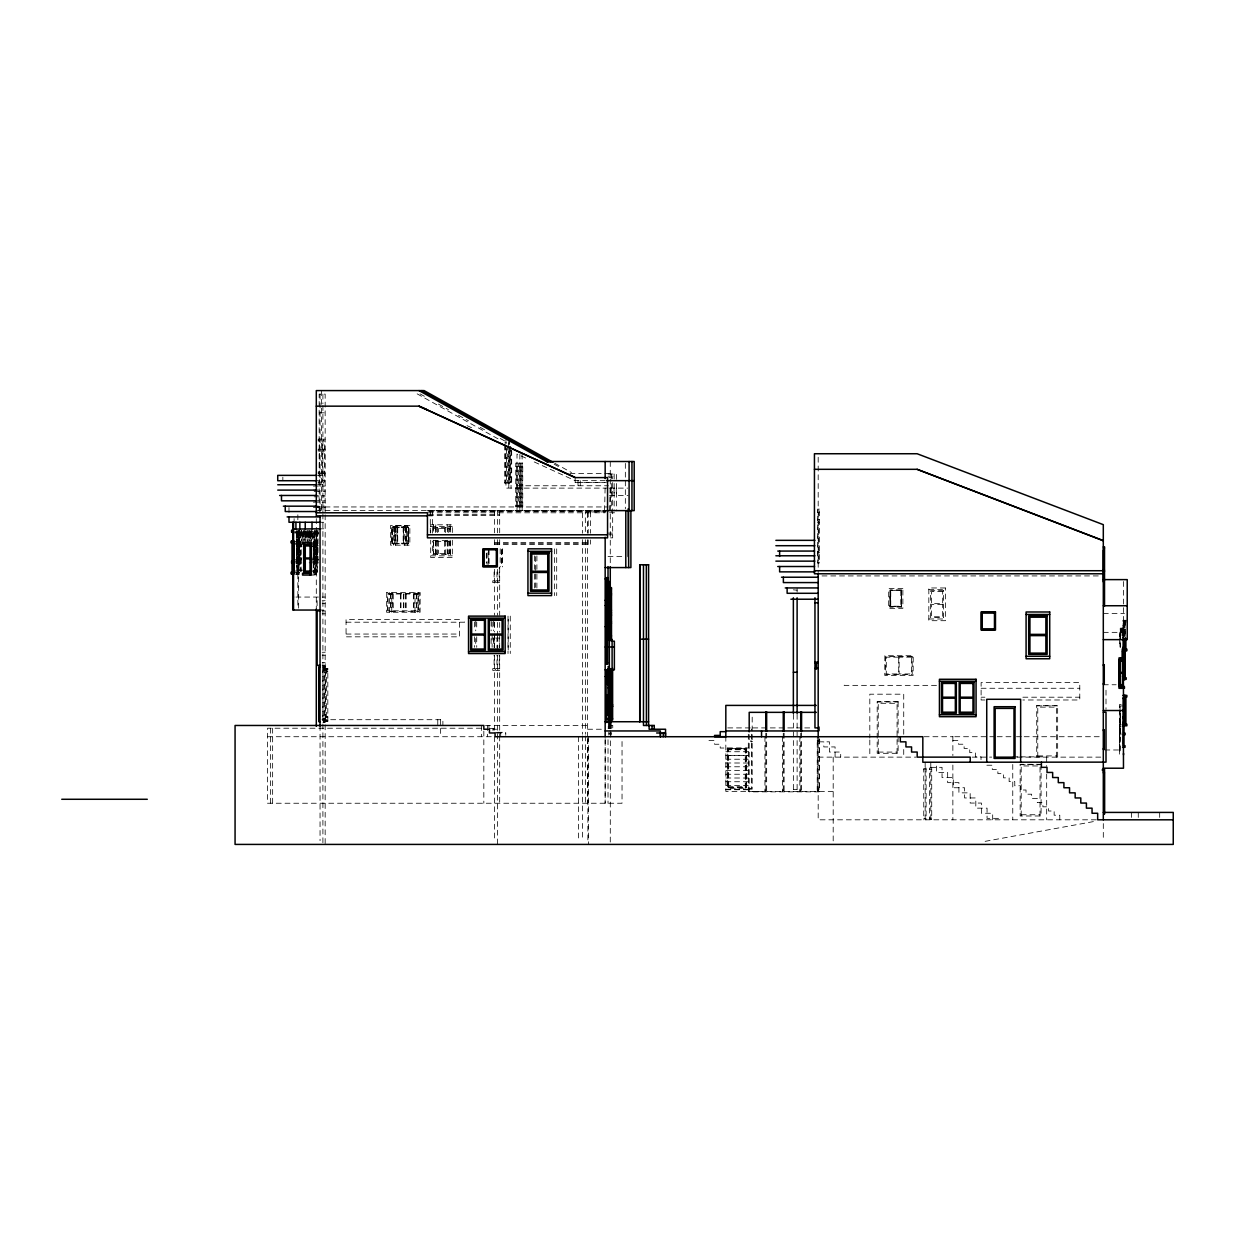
<?xml version="1.0" encoding="UTF-8"?>
<svg xmlns="http://www.w3.org/2000/svg" width="1235" height="1235" viewBox="0 0 1235 1235"><rect width="100%" height="100%" fill="white"/><g stroke="black" fill="none" stroke-linecap="round" stroke-linejoin="round"><path stroke-width="0.75" stroke-dasharray="5 3.75" d="M298.654 608.114L298.654 531.019M605.165 738.638L605.15 803.244L605.165 736.724M389.473 612.251L389.581 592.553M391.727 612.251L391.835 592.568M414.975 612.251L415.083 592.568M417.831 612.251L417.939 592.553M604.579 510.626L605.165 485.756M609.673 510.626L610.275 485.756M391.85 543.848L391.85 526.82L408.538 526.82L408.538 543.848L391.85 543.848L391.85 526.82M408.538 543.848L408.538 526.82M901.565 607.002L901.565 589.975L889.987 589.975L889.987 607.002L901.565 607.002L901.565 589.975M889.987 607.002L889.987 589.975M985.129 841.344L1095.8 821.167M318.723 528.858L325.16 528.781M757.364 791.403L748.333 791.45L748.333 732.741M319.155 412.83L325.16 412.845M320.05 439.151L318.213 439.151L318.213 440.972L319.587 440.972L319.587 481.99L318.213 481.99L318.213 483.811L320.05 483.811M322.906 439.151L321.069 439.151L321.069 440.972L322.443 440.972L322.443 481.99L321.069 481.99L321.069 483.811L322.906 483.811M325.16 439.151L323.323 439.151L323.323 440.972L324.697 440.972L324.697 481.99L323.323 481.99L323.323 483.811L325.16 483.811M504.683 442.917L506.566 442.917M320.05 449.2L318.213 449.2L318.213 451.022L319.587 451.022M322.906 449.2L321.069 449.2L321.069 451.022L322.443 451.022M325.16 449.2L323.323 449.2L323.323 451.022L324.697 451.022M515.751 466.429L517.635 466.429M518.607 466.429L520.491 466.429M520.861 466.429L522.745 466.429M319.587 471.94L318.213 471.94L318.213 473.761L320.05 473.761M322.443 471.94L321.069 471.94L321.069 473.761L322.906 473.761M324.697 471.94L323.323 471.94L323.323 473.761L325.16 473.761M569.922 473.499L604.316 473.484M604.702 473.499L610.275 473.499M608.021 474.039L616.419 474.055L616.419 481.974M317.796 475.367L325.16 475.367M608.021 476.201L616.419 476.201M608.855 477.605L612.668 477.605L612.668 537.842L608.84 537.842M605.165 480.662L575.155 480.662L532.625 461.211M313.366 480.724L325.16 480.724M504.683 482.514L506.566 482.514M507.539 482.499L509.422 482.499M509.793 482.514L511.676 482.514M578.011 482.514L604.27 482.514M575.155 482.514L608.392 482.514M317.796 484.738L325.16 484.753M517.002 485.756L608.392 485.756M313.366 486.081L325.16 486.081M608.021 488.118L505.949 488.118L505.949 444.615M609.534 488.118L627.627 488.118M313.366 490.094L325.16 490.11M314.169 491.453L325.16 491.453M313.366 495.467L325.16 495.467M609.534 495.389L628.152 495.405M314.138 496.794L325.16 496.81M313.752 500.823L325.16 500.823M313.366 502.166L325.16 502.166M314.138 506.18L325.16 506.18M515.751 506.026L517.635 506.026M518.607 506.026L520.491 506.026M520.861 506.026L522.745 506.026M316.299 506.952L608.021 506.952M313.366 507.523L325.16 507.523M319.155 508.974L325.16 508.974M316.299 510.626L608.021 510.626M427.433 510.827L605.165 510.827L427.433 510.626M428.869 511.475L606.092 511.475M605.752 511.938L585.344 511.938L585.344 533.211M817.555 512.432L819.438 512.432M428.406 512.787L605.165 512.787M609.565 512.772L616.419 512.787M428.391 514.655L499.681 514.655M428.391 515.504L499.681 515.504M428.715 515.86L432.543 515.86M817.555 519.379L819.438 519.379M318.723 522.266L325.16 522.266M817.555 522.683L819.438 522.683M430.691 526.527L452.334 526.527M392.483 527.468L407.921 527.468M407.797 527.592L392.606 527.592L392.606 543.076M432.497 527.561L450.528 527.561L450.528 533.335M292.849 531.868L318.8 531.822M295.767 532.069L301.247 532.069M293.837 532.902L303.115 532.902L303.115 540.59M318.877 532.856L305.014 532.872L305.014 540.56M296.122 533.103L301.325 533.119M608.021 533.103L612.668 533.103M305.786 533.752L318.753 533.721M296.724 533.983L301.155 533.983M608.84 534.786L612.668 534.786M433.377 540.482L449.648 540.482M296.246 541.146L299.055 541.146M294.47 541.378L301.433 541.378M313.86 541.517L317.549 541.532M312.702 542.304L316.515 542.319M494.571 542.489L590.453 542.489M296.246 542.875L298.623 542.875M292.849 543.107L300.275 543.107M392.483 543.199L407.921 543.199M309.831 543.246L317.194 543.246L317.194 572.546L309.831 572.546M494.571 543.662L590.453 543.662M297.65 543.909L298.932 543.909M293.837 544.141L299.472 544.126M314.956 544.033L316.114 544.033L316.114 574.26M309.368 544.28L316.546 544.28M494.571 544.512L590.453 544.512L590.453 539.927M296.987 545.005L302.822 545.005M312.949 545.16L316.052 545.16M313.397 545.762L318.753 545.762M296.724 546.024L302.822 545.824M310.371 545.947L315.311 545.947M296.987 546.688L302.822 546.688M310.896 546.657L318.753 546.642M296.724 546.889L301.155 546.904M817.555 552.03L819.438 552.03M817.555 552.832L819.438 552.832M430.691 555.827L452.334 555.827M608.021 556.537L623.968 556.553M296.987 557.047L300.568 557.047M312.949 557.201L316.052 557.201M296.987 557.927L302.822 557.927M312.949 558.066L316.052 558.066M310.371 558.853L318.753 558.884M296.724 559.146L302.822 558.946M293.436 559.825L301.726 559.825M309.445 559.764L318.877 559.764M296.122 560.026L301.325 560.026M295.705 561.153L301.494 561.169M310.263 561.107L318.8 561.107M295.767 561.369L301.247 561.369M817.555 562.28L819.438 562.28M294.47 562.882L303.686 562.882M309.198 562.82L318.8 562.836M296.199 563.083L301.68 563.098M302.822 570.184L296.987 570.169L296.987 533.782L302.822 533.782L302.822 544.095M312.949 570.323L316.052 570.323M297.65 570.817L298.932 570.817M293.421 571.049L301.726 571.049M308.997 571.203L316.546 571.203M315.311 571.99L315.836 532.872M296.246 572.16L298.623 572.16M294.47 572.392L300.275 572.392M316.114 573.333L314.956 573.333L314.956 575.047M296.246 573.889L299.055 573.889L298.993 532.069M294.47 574.105L303.686 574.121M309.182 575.047L316.515 575.047L316.623 532.841M822.016 575.927L1101.496 575.927M494.571 582.611L492.765 582.611L492.765 580.821L494.108 580.821L494.108 569.366M497.427 582.611L495.621 582.611L495.621 580.805L496.964 580.805L496.964 569.35M499.681 582.611L497.859 582.611L497.859 580.821L499.218 580.821L499.218 567.452M928.828 589.682L945.362 589.682M797.115 590.207L793.364 589.821M890.62 590.623L900.948 590.623M295.921 597.061L325.16 597.061M322.212 600.719L325.16 600.719M322.212 603.683L325.16 603.683M890.62 606.354L900.948 606.354M318.723 610.044L325.16 610.044M322.212 610.877L325.16 610.877M1103.303 613.517L1124.483 613.517M322.212 613.826L325.16 613.826M928.828 618.982L945.362 618.982M1126.876 620.31L1122.924 620.31L1122.924 641.968M1123.294 620.587L1125.687 620.587M1123.325 621.9L1126.876 621.9M346.062 622.208L464.607 622.208L464.607 619.43M1125.687 622.178L1123.696 622.178L1123.572 638.248M1125.425 622.872L1123.171 622.872L1123.171 638.248M1123.371 623.15L1124.406 623.15M1123.31 623.675L1124.9 623.675M1124.22 628.183L1120.253 628.183L1120.253 647.186M1125.131 629.279L1119.651 629.279L1119.651 636.874M1124.22 629.788L1120.654 629.788L1120.639 647.341M1125.131 630.869L1120.052 630.869L1120.083 647.217M1120.639 631.564L1122.229 631.564M1120.083 631.841L1123.526 631.841M1103.303 632.351L1123.479 632.351M1120.299 632.644L1122.924 632.644M346.062 634.049L459.497 634.049M1123.31 634.852L1124.9 634.852M1123.31 635.67L1124.9 635.67M492.765 638.047L494.108 638.047L494.108 647.588M495.621 638.047L496.964 638.047L496.964 647.588M497.859 638.047L499.218 638.047L499.218 647.588M322.212 652.265L325.16 652.265M322.212 655.214L325.16 655.214M322.212 662.408L325.16 662.408M322.212 665.372L325.16 665.372M325.561 666.607L322.906 666.607L325.561 666.73L325.561 722.135L322.906 722.135L325.561 722.012M323.848 667.394L325.16 667.394M323.848 668.259L325.16 668.259M323.848 668.521L327.815 668.521L327.815 721.394L323.848 721.394L327.815 721.271M323.848 668.644L327.815 668.644M324.265 669.138L325.561 669.262M323.848 669.401L327.815 669.401M322.906 670.126L325.561 670.25M494.571 670.389L492.765 670.389L492.765 668.598L494.108 668.598L494.108 655.229M497.427 670.389L495.621 670.389L495.621 668.583L496.964 668.583L496.964 655.229M499.681 670.389L497.859 670.389L497.859 668.598L499.218 668.598L499.218 655.229M326.503 671.933L327.815 672.056M324.265 672.658L325.561 672.782M1103.303 684.761L1116.147 684.761M936.485 685.363L844.2 685.363L844.2 682.569M981.115 688.265L1079.776 688.265M981.115 697.204L984.913 697.204M1022.858 697.204L1079.776 697.204M984.913 699.983L981.115 699.983L981.115 682.569L1079.776 682.569L1079.776 699.983L1022.858 699.983M877.19 702.036L898.107 702.036M1121.21 704.351L1119.651 704.351L1119.651 708.149M1036.721 705.864L1057.654 705.864M1123.958 705.957L1120.052 705.957L1119.991 753.319L1121.179 753.319M1120.083 706.914L1120.083 731.907M324.265 714.803L325.561 714.803M326.503 717.458L327.815 717.581M324.265 718.322L325.561 718.199M322.906 718.616L325.561 718.616M321.949 719.696L442.886 719.696L442.886 725.47M323.848 720.406L327.815 720.406M323.848 720.53L327.815 720.53M323.848 721.78L325.16 721.657M1121.179 724.513L1119.589 724.513L1119.589 754.909L1121.951 754.909M610.275 725.393L612.745 725.393L612.745 728.357L610.275 728.357M485.509 725.47L587.613 725.47M1119.991 726.118L1121.179 726.118M608.021 726.983L611.202 726.998M727.755 727.909L750.849 727.909M752.763 727.909L802.796 727.909M804.726 727.909L812.414 727.909M481.279 728.218L267.532 728.218L267.532 803.244L622.039 803.244L622.039 738.623M608.021 728.218L611.202 728.218M489.214 728.48L497.489 728.48M492.95 729.221L496.609 729.221M587.613 729.237L602.711 729.237M497.489 732.309L505.748 732.309L505.748 735.257M499.681 732.756L493.043 732.756L493.043 728.928M496.609 732.972L505.748 732.972M1120.052 733.158L1121.21 733.158M608.855 733.837L611.202 733.837M1119.651 734.748L1121.21 734.748M267.532 736.724L495.081 736.724M924.135 736.724L953.034 736.724M954.794 736.724L995.41 736.724M997.216 736.724L1014.676 736.724M1016.513 736.724L1022.395 736.724M1024.216 736.724L1101.373 736.724M817.246 740.182L819.592 740.182M708.952 740.475L714.571 740.475L714.571 744.273L720.206 744.226L720.206 748.024L748.333 748.024M817.369 740.537L819.839 740.537M952.864 740.475L958.499 740.475L958.499 744.226L964.118 744.226L964.118 748.441L969.753 748.441L969.753 752.64L975.372 752.64L975.372 756.839L981.007 756.839L981.007 759.633M750.556 740.892L751.343 740.892M750.556 741.309L752.192 741.324M817.369 741.309L818.188 741.309M751.405 741.741L752.192 741.741M818.188 741.834L829.441 741.834L829.441 752.038L840.695 752.038L840.695 757.132M727.261 748.271L746.218 748.271M727.708 748.765L746.65 748.765M1104.8 749.985L1121.642 749.985M725.825 751.729L748.333 751.729M878.239 752.084L897.073 752.084M1037.771 755.913L1056.604 755.913M1012.762 756.854L1018.427 756.854M1020.311 756.854L1046.678 756.854L1046.678 766.395M818.188 757.132L916.154 757.132M972.099 757.132L991.72 757.117M1017.038 757.132L1103.303 757.132M725.825 759.232L748.333 759.232M725.825 762.983L748.333 763.029M1041.074 764.28L1020.156 764.28L1020.156 815.98L1041.074 815.98L1041.074 766.194M1020.156 764.712L1041.074 764.712M725.825 766.781L748.333 766.781M930.789 767.336L942.043 767.336L942.043 777.541L953.296 777.541L953.296 787.745L964.55 787.745L964.55 797.949L975.804 797.949L975.804 808.153L987.058 808.153L987.058 818.357L998.312 818.357L998.312 819.808M930.789 767.691L931.715 767.691L931.715 819.376L929.384 819.376L929.384 768.108L930.789 768.108M925.154 768.108L926.096 768.108L926.096 819.808M925.154 768.54L923.749 768.54L923.749 819.808M929.384 769.359L931.715 769.359M923.749 769.791L926.096 769.791M725.825 770.486L748.333 770.486M725.825 774.237L748.333 774.237M725.825 777.988L748.333 778.035M725.825 781.74L748.333 781.74M725.825 785.537L748.333 785.537M728.202 786.788L745.261 786.788M728.65 787.282L745.708 787.282M748.333 788.702L751.343 788.702L751.405 729.051M749.197 789.134L752.192 789.134L752.192 716.593M817.246 788.964L819.592 788.964M725.825 789.242L748.333 789.242M793.364 789.535L797.115 789.535M725.825 789.736L748.333 789.736M764.944 790.94L765.793 790.94M782.403 790.94L783.268 790.94M799.863 790.94L800.728 790.94M817.338 790.94L818.188 790.94M833.193 791.373L725.825 791.419L725.825 736.724M1021.191 814.745L1040.024 814.745M929.384 818.157L931.715 818.157M923.749 818.573L926.096 818.573M1096.325 819.808L818.188 819.808L818.188 736.724M467 425.627L472.156 427.989M525.678 458.031L517.002 454.063L517.002 510.626M554.7 463.218L571.496 472.557M554.129 464.159L560.844 467.88M420.023 393.857L426.708 397.577M438.41 404.092L448.444 409.665M458.478 415.253L468.513 420.826M480.214 427.341L485.231 430.135M500.283 438.502L506.983 442.223M417.152 393.857L500.777 440.37M1159.68 812.414L1159.68 817.956M1138.269 812.414L1138.269 817.956M1131.492 812.414L1131.492 817.956M1125.286 620.31L1125.286 637.399M1124.9 620.587L1124.9 622.178M1125.023 622.872L1125.023 638.248M1124.514 620.31L1124.514 621.9M1124.483 622.178L1124.406 638.526M1124.082 620.587L1124.082 637.677M1123.788 623.15L1123.989 638.526M1123.479 581.515L1123.479 604.332M1123.479 607.635L1123.371 638.526M1122.615 628.183L1122.615 637.692M1122.368 630.745L1122.229 640.872M1121.859 628.183L1121.859 629.788M1121.21 629.279L1121.21 630.869M1120.917 630.745L1120.917 638.433M1120.299 713.321L1120.299 718.909M1120.299 719.712L1119.836 752.069L1119.651 710.048M1119.651 638.773L1119.651 646.384M1106.004 690.211L1106.004 709.415M1103.303 823.591L1103.303 840.649M1059.784 819.808L1059.784 815.208L1054.15 815.208L1054.15 811.009L1048.53 811.009L1048.53 806.81L1042.896 806.81L1042.896 802.611L1037.276 802.611L1037.276 798.397L1031.642 798.397L1031.642 794.198L1026.023 794.198L1026.023 789.999L1020.388 789.999L1020.388 785.8L1014.769 785.8L1014.769 781.601L1009.134 781.601L1009.134 777.849L1003.515 777.849L1003.515 773.65L997.88 773.65L997.88 769.436L992.261 769.436L992.261 765.237L986.626 765.237L986.626 761.038M1057.654 757.132L1057.654 705.447L1036.721 705.447L1036.721 757.132M1056.604 757.132L1056.604 707.115L1037.771 707.115L1037.771 757.132M1046.678 774.021L1046.678 819.808M1040.024 815.98L1040.024 765.962L1021.191 765.962L1021.191 815.98M1012.762 764.48L1012.762 819.808M992.678 819.808L992.678 813.263L981.424 813.263L981.424 803.059L970.17 803.059L970.17 792.855L958.916 792.855L958.916 782.65L947.662 782.65L947.662 772.446L936.408 772.446L936.408 762.242M952.864 736.724L952.864 755.588M952.864 765.036L952.864 819.808M930.789 762.242L930.789 819.808M925.154 762.242L925.154 819.808M903.727 734.254L903.727 694.193L869.811 694.193L869.811 738.067M903.727 749.506L903.727 757.132M900.809 590.747L900.809 606.231L890.744 606.231L890.744 590.747M897.073 753.304L897.073 703.286L878.239 703.286L878.239 753.304M869.811 739.966L869.811 757.132M835.076 757.132L835.076 746.928L823.822 746.928L823.822 741.834M833.193 757.132L833.193 844.416M819.592 738.931L819.592 790.199L817.246 790.199L817.246 738.499M819.037 738.854L819.037 791.851L749.197 791.851L749.197 733.173M818.62 512.432L818.62 562.28M818.188 457.274L818.188 572.5M817.338 739.827L817.338 791.419M801.577 732.695L801.577 791.851M800.728 733.173L800.728 791.851M799.863 736.523L799.863 791.419M797.115 588.308L797.115 592.136M797.115 714.309L797.115 791.419M793.364 714.309L793.364 791.419M784.117 733.173L784.117 791.851M783.268 733.173L783.268 791.851M782.403 736.523L782.403 791.419M766.657 733.173L766.657 791.851M765.793 733.173L765.793 791.851M764.944 736.523L764.944 791.419M746.218 747.931L746.218 787.745L727.261 787.745L727.261 747.931M745.708 788.239L745.708 749.722L728.65 749.722L728.65 788.239M745.261 787.745L745.261 749.228L728.202 749.228L728.202 787.745M625.342 463.403L625.342 508.774M616.419 483.518L616.419 510.858M616.296 488.118L616.296 495.405M614.165 474.039L614.165 481.974M614.165 483.518L614.165 510.842M614.042 488.118L614.042 495.389M611.31 474.055L611.31 481.974M611.31 483.518L611.31 511.938M611.186 488.118L611.186 495.405M611.202 723.247L611.202 735.072M610.275 461.504L610.275 565.676M610.368 723.309L610.275 844.416M610.183 721.734L610.183 734.856M609.426 723.37L609.426 729.067M608.963 723.231L608.963 728.218M608.855 723.247L608.855 735.072M608.021 739.75L608.021 803.244M590.453 511.938L590.453 533.211M588.416 736.724L588.416 844.416M588.215 511.923L588.215 533.196M588.215 539.927L588.215 544.512M587.875 738.654L587.875 840.572M587.613 512.787L587.613 533.211M587.613 539.71L587.613 737.835M587.613 738.623L587.613 803.244M585.359 539.71L585.359 734.223M585.359 735.906L585.359 803.244M582.503 512.787L582.503 533.211M582.503 539.71L582.503 734.223M582.503 735.921L582.503 840.68M580.265 480.662L580.265 485.756M578.505 736.724L578.397 840.68M578.011 480.662L578.011 485.741M575.155 477.436L575.155 485.756M556.692 548.834L556.692 595.61M554.438 548.834L554.438 595.61M536.901 555.935L536.901 569.32M536.901 574.229L536.901 588.231M535.65 556.63L535.65 587.381M534.647 555.935L534.647 569.304M534.647 574.229L534.647 588.231M522.745 506.844L522.745 463.14L520.861 463.14L520.861 506.844M522.112 454.063L522.112 510.626M521.679 466.429L521.679 506.026M520.491 506.829L520.491 463.125L518.607 463.125L518.607 506.829M519.858 454.063L519.858 510.626M519.426 466.429L519.426 506.026M517.635 506.844L517.635 463.14L515.751 463.14L515.751 506.844M516.57 466.429L516.57 506.026M511.676 450.466L511.676 483.317L509.793 483.317L509.793 446.375M511.043 450.296L511.043 488.118M510.611 446.375L510.611 482.514M510.271 616.126L510.271 653.547M509.422 439.614L509.422 483.317L507.539 483.317L507.539 446.375M508.805 438.934L508.805 488.118M508.372 442.917L508.372 482.499M508.202 619.291L508.202 650.042M508.017 616.126L508.017 653.547M506.566 448.567L506.566 483.317L504.683 483.317L504.683 444.569M505.949 439.614L505.949 443.411M505.516 444.801L505.516 482.514M502.444 548.772L502.444 566.88M501.95 549.266L501.95 566.386M501.441 549.776L501.441 565.877M500.7 732.972L500.7 736.724M500.19 548.757L500.19 566.88M499.681 510.626L499.681 532.856M499.681 539.71L499.681 548.247M499.681 567.421L499.681 615.354M499.681 622.425L499.681 632.042M499.681 633.972L499.681 650.799M499.681 655.214L499.681 735.396M499.681 735.921L499.681 803.244M497.427 510.626L497.427 532.841M497.427 539.71L497.427 547.398M497.427 569.32L497.427 615.339M497.427 622.425L497.427 635.886M497.427 636.241L497.427 650.799M497.427 655.214L497.427 844.416M494.571 510.626L494.571 532.856M494.571 539.71L494.571 547.398M494.571 569.335L494.571 615.354M494.571 622.425L494.571 632.042M494.571 633.972L494.571 650.799M494.571 655.214L494.571 731.105M494.571 736.724L494.571 840.68M494.386 622.008L494.386 630.606M494.386 635.037L494.386 647.294M493.367 621.205L493.367 630.823M493.367 638.51L493.367 646.198M492.132 621.992L492.132 630.591M492.132 635.037L492.132 647.294M491.129 621.205L491.129 630.807M491.129 638.51L491.129 646.198M489.075 549.776L489.075 564.086M488.952 725.47L488.952 728.218M488.581 549.266L488.581 562.573M488.072 552.385L488.072 566.88M487.47 725.47L487.47 736.724M486.837 553.342L486.837 564.086M486.328 553.064L486.328 562.573M483.827 731.105L483.827 803.244M481.573 725.47L481.573 736.724M476.725 622.008L476.725 630.606M476.725 636.797L476.725 647.294M475.722 621.205L475.722 630.823M475.722 638.51L475.722 646.198M474.472 621.992L474.472 630.591M474.472 636.781L474.472 647.294M452.334 532.517L452.334 524.813L430.691 524.813L430.691 532.517M452.334 540.22L452.334 557.541L430.691 557.541L430.691 540.22M450.528 541.023L450.528 554.484L432.497 554.484L432.497 541.023M450.08 524.798L450.08 532.501M450.08 540.204L450.08 557.541M449.648 531.884L449.648 528.441L433.377 528.441L433.377 531.884M448.274 527.561L448.274 533.335M448.274 541.023L448.274 554.484M447.394 528.441L447.394 531.868M447.394 541.347L447.394 553.604M447.224 524.813L447.224 532.517M447.224 540.22L447.224 557.541M445.418 527.561L445.418 533.335M445.418 541.023L445.418 554.484M444.538 528.441L444.538 531.884M444.538 541.347L444.538 553.604M440.633 719.696L440.633 736.724M438.487 528.441L438.487 531.884M438.487 541.347L438.487 553.604M437.607 527.561L437.607 533.335M437.607 541.023L437.607 554.484M437.777 719.696L437.777 725.47M436.233 528.441L436.233 531.868M436.233 541.347L436.233 553.604M435.801 524.813L435.801 532.517M435.801 540.22L435.801 557.541M435.353 527.561L435.353 533.335M435.353 541.023L435.353 554.484M433.547 524.798L433.547 532.501M433.547 540.204L433.547 557.541M432.543 510.626L432.497 533.335M430.289 510.626L430.289 533.103M416.921 593.479L416.921 611.31M416.303 594.004L416.303 610.785M414.065 593.479L414.065 611.325M413.447 594.004L413.447 610.8M407.596 545.175L407.596 525.477L393.409 525.477L393.409 545.175M406.037 527.067L406.037 543.585M406.099 594.004L406.099 610.8M405.697 594.004L405.697 610.8M405.543 527.592L405.543 543.076M404.74 525.492L404.74 545.175M403.845 594.004L403.845 610.785M403.459 594.004L403.459 610.785M403.181 527.083L403.181 543.585M400.989 594.004L400.989 610.8M400.603 594.004L400.603 610.8M397.716 527.592L397.716 543.076M397.222 527.083L397.222 543.585M395.663 525.492L395.663 545.175M395.462 527.592L395.462 543.076M394.968 527.067L394.968 543.585M393.255 594.004L393.255 610.8M392.622 593.479L392.622 611.325M391.001 594.004L391.001 610.785M390.383 593.479L390.383 611.31M326.503 668.521L326.503 721.394M325.16 512.093L325.16 394.119L319.155 394.119L319.155 514.887M325.16 514.794L325.16 844.416M324.265 666.607L324.265 722.135M323.848 667.27L323.848 722.645M322.906 394.119L322.906 403.706M322.906 405.528L322.906 512.88M322.906 513.992L322.906 844.416M322.705 667.687L322.705 720.422M321.409 390.584L321.409 512.787M320.05 394.119L320.05 512.88M320.05 725.47L320.05 840.68M317.997 530.093L317.997 562.82M317.627 531.806L317.549 574.26L313.86 574.26L313.983 532.872M317.024 530.108L317.024 562.851M317.102 600.719L317.102 608.237M316.639 531.837L316.639 561.122M316.299 518.592L316.299 608.979M316.114 541.532L316.114 543.246M315.481 561.122L315.481 562.851M315.141 530.093L315.311 574.26M314.956 542.319L314.94 572.531M314.786 530.108L314.786 562.851M314.385 531.822L314.385 561.122M314.122 532.856L314.261 575.047M313.767 532.856L313.582 559.779M313.69 561.107L313.69 562.836M313.458 545.067L313.458 571.99M312.532 533.721L312.532 540.606M312.054 532.856L312.054 540.544M311.93 530.108L311.93 539.741M311.529 531.837L311.529 540.992M311.05 530.093L311.127 540.56M310.726 532.872L310.896 544.064M310.68 531.822L310.68 540.961M310.294 533.721L310.294 544.033M310.124 532.872L310.124 540.56M309.707 530.108L309.8 540.529M309.445 532.841L309.445 540.529M309.321 531.837L309.321 540.992M308.796 530.093L308.796 539.71M308.426 531.806L308.642 544.048M308.256 532.872L308.256 540.56M307.87 532.872L307.87 540.56M307.453 530.108L307.438 544.048M307.067 531.822L307.067 540.976M306.573 532.856L306.573 540.544M305.94 530.093L305.94 539.726M305.57 531.822L305.786 544.064M305.4 532.872L305.4 540.56M304.597 530.108L304.597 539.741M304.211 531.837L304.211 540.992M303.686 530.155L303.686 539.772M303.27 531.868L303.27 541.023M302.699 532.902L302.699 540.59M301.68 530.355L301.68 539.988M301.433 530.139L301.325 540.807M301.031 531.868L301.031 572.392M300.861 532.902L300.861 571.049M300.445 532.902L300.445 571.049M299.966 530.355L299.966 532.069M299.966 561.369L299.966 563.098M299.796 561.153L299.796 562.882M299.426 530.34L299.426 563.083M299.24 533.782L299.225 570.184M298.638 533.103L298.793 560.026M298.376 530.155L298.577 574.121M298.175 531.868L298.16 572.392M297.959 531.868L297.975 573.889M297.851 514.794L297.851 520.537M297.851 530.108L297.851 608.114M297.589 532.902L297.542 572.16M297.326 541.146L297.326 542.875M297.326 572.16L297.326 573.889M296.94 572.392L296.94 574.121M296.74 530.355L296.724 574.121M296.554 533.103L296.554 560.026M294.1 518.685L294.1 522.266M288.99 507.523L288.99 512.88M282.846 477.158L282.846 480.724M272.642 728.218L272.642 803.244M270.388 728.202L270.388 803.244M386.725 592.568L386.617 612.251L420.085 612.251L420.193 592.568L386.725 592.568M884.862 655.723L884.754 675.406L913.113 675.406L913.221 655.723L884.862 655.723M403.444 526.82L403.444 543.848L403.444 526.82M406.3 526.805L406.3 543.848L406.3 526.805M395.339 543.199L394.721 543.848L394.721 526.805L395.339 543.199M397.593 543.199L396.96 543.848L396.96 526.82L397.593 543.199M819.438 509.129L817.555 509.129L817.555 563.083L819.438 563.083L819.438 509.129M409.85 525.492L390.553 525.492L390.553 545.175L409.85 545.175L409.85 525.492M408.291 527.083L392.113 527.083L392.113 543.585L408.291 543.585L408.291 527.083M449.648 541.347L433.377 541.347L433.377 553.604L449.648 553.604L449.648 541.347M945.362 587.968L928.828 587.968L928.828 620.696L945.362 620.696L945.362 587.968M902.878 588.632L888.691 588.632L888.691 608.33L902.878 608.33L902.878 588.632M901.318 590.222L890.25 590.222L890.25 606.74L901.318 606.74L901.318 590.222M943.555 590.716L930.634 590.716L930.634 617.639L943.555 617.639L943.555 590.716M942.675 591.596L931.514 591.596L931.514 603.637L942.675 603.637L942.675 591.596M419.174 593.479L387.528 593.479L387.528 611.325L419.174 611.325L419.174 593.479M418.557 594.004L388.145 594.004L388.145 610.8L418.557 610.8L418.557 594.004M942.675 604.502L931.514 604.502L931.514 616.759L942.675 616.759L942.675 604.502M459.497 619.43L346.062 619.43L346.062 636.828L459.497 636.828L459.497 619.43M912.202 656.634L885.649 656.634L885.649 674.48L912.202 674.48L912.202 656.634M898.725 657.159L886.282 657.159L886.282 673.955L898.725 673.955L898.725 657.159M911.584 657.159L899.126 657.159L899.126 673.955L911.584 673.955L911.584 657.159M327.815 671.053L326.503 671.053L327.815 671.176M898.107 701.619L877.19 701.619L877.19 753.304L898.107 753.304L898.107 701.619M327.815 716.593L326.503 716.593L327.815 716.717M746.65 748.441L727.708 748.441L727.708 788.239L746.65 788.239L746.65 748.441M748.333 755.48L725.825 755.48L748.333 755.527"/><path stroke-width="1.5" d="M293.544 610.044L293.544 522.266M292.741 529.105L320.05 528.781M316.299 406.161L418.989 406.161L427.433 409.866M546.503 461.504L634.203 461.504L634.203 510.626L606.709 510.626M814.436 469.315L917.111 469.315L1103.303 540.59M316.747 475.367L277.736 475.367L277.736 480.724L316.654 480.724M606.647 480.662L634.203 480.662M277.736 484.753L316.747 484.753M277.736 490.11L316.654 490.11M279.619 495.467L316.392 495.467M316.546 500.823L281.487 500.823L281.487 495.467M283.371 506.18L316.7 506.18M316.7 511.537L285.239 511.537L285.239 506.18M316.299 512.787L427.433 512.787L427.433 537.842L607.558 537.842L607.558 477.605L575.155 477.605L418.989 406.161L575.155 477.436M427.433 515.86L316.299 515.86L316.299 390.584L424.084 390.584L553.018 462.291M287.122 516.909L320.05 516.909M320.05 522.266L288.99 522.266L288.99 516.909M293.343 530.355L291.614 530.155L291.63 532.069L292.911 532.069M291.614 531.868L292.849 531.868M427.433 534.786L607.558 534.786M775.873 540.343L814.884 540.343M293.266 541.378L291.614 541.378L291.614 543.107L292.849 543.107M293.837 543.909L292.556 543.909L292.556 570.817L293.837 570.817M775.873 545.7L814.776 545.7M310.217 545.947L305.277 545.947L305.277 557.988L310.217 557.988M1103.303 546.827L1104.522 546.827L1104.522 606.277M1103.303 548.016L1104.522 548.016M1103.303 550.007L1103.303 581.87M777.741 551.072L814.529 551.072M527.947 551.304L551.582 551.304M775.873 555.781L814.884 555.781M310.217 558.853L305.277 558.853L305.277 571.11L310.217 571.11M292.849 561.169L291.614 561.169L291.63 563.098L293.343 563.098M775.873 561.138L814.776 561.138M291.63 561.369L292.911 561.369M291.614 562.882L293.266 562.882M648.668 564.765L639.73 564.765L639.73 721.734M777.741 566.51L814.529 566.51M605.165 567.575L630.9 567.575L630.9 510.626M1103.303 570.246L1104.522 570.246M814.436 570.724L1103.303 570.724M1103.303 571.435L1104.522 571.435M814.683 571.867L779.625 571.867L779.625 566.51M292.849 572.392L291.614 572.392L291.614 574.121L293.266 574.121M1103.303 573.781L814.436 573.781L814.436 453.739L917.111 453.739L1103.303 524.659L1103.303 819.808M781.493 577.224L818.188 577.224M605.165 578.922L607.635 578.922M1103.303 579.616L1127.231 579.616L1127.231 639.637L1103.303 639.637M608.021 581.453L609.241 581.453L609.426 719.573M818.188 582.58L783.376 582.58L783.376 577.224M608.021 582.704L609.241 582.704M606.416 583.784L607.635 583.784M606.416 585.004L607.635 585.004M608.021 587.567L609.241 587.567M610.275 587.613L611.495 587.613L611.495 640.78M785.244 587.937L818.188 587.937M608.021 588.786L609.241 588.786M610.275 588.863L611.495 588.863M527.947 593.155L551.582 593.155M818.188 593.294L787.127 593.294L787.127 587.937M610.275 593.726L611.495 593.726M610.275 594.946L611.495 594.946M292.741 597.061L293.544 597.061M790.879 599.222L818.188 599.222M605.165 600.272L607.635 600.272M606.416 602.757L607.635 602.757M814.961 602.788L818.188 602.788M608.021 604.069L609.241 604.069M606.416 604.239L607.635 604.239M605.165 605.49L607.635 605.49M1103.303 605.737L1127.231 605.737M608.021 606.555L609.241 606.555M608.021 608.021L609.241 608.021M608.021 609.287L609.241 609.287M320.05 610.044L292.741 610.044L292.741 522.266M610.275 610.229L611.495 610.229M320.05 610.877L317.102 610.877L317.102 665.372L320.05 665.372M606.416 611.927L607.635 611.927M610.275 612.714L611.495 612.714M606.416 613.316L607.635 613.316M610.275 614.181L611.495 614.181M1026.084 614.459L1049.719 614.459M610.275 615.447L611.495 615.447M608.021 615.709L609.241 615.709M608.021 617.114L609.241 617.114M468.544 618.102L505.161 618.102M610.275 621.884L611.495 621.884M610.275 623.274L611.495 623.274M606.416 625.45L607.635 625.45M605.165 626.701L607.635 626.855M606.416 629.341L607.635 629.294M608.021 629.233L609.241 629.233M606.416 630.545L607.635 630.545M608.021 630.498L609.241 630.637M608.021 633.076L609.241 633.138M608.021 634.342L609.241 634.342M606.416 634.713L607.635 634.713M610.275 635.408L611.495 635.408M606.416 635.932L607.635 635.932M610.275 636.812L611.495 636.812M608.021 638.51L609.241 638.51M639.73 639.19L648.591 639.19M606.509 639.36L612.097 639.36L612.112 669.849M608.021 639.73L609.241 639.73M611.634 641.181L614.366 641.181L614.366 669.849L605.165 669.849M605.165 647.001L614.366 647.001M1123.31 647.047L1124.9 647.047M1123.171 647.866L1125.425 647.866L1125.425 638.248M1124.082 650.984L1125.687 650.984M1122.507 651.493L1124.745 651.493M468.544 651.571L505.161 651.571M1122.63 652.312L1124.22 652.312L1124.22 663.488L1122.63 663.488M1026.084 656.294L1049.719 656.294M1124.452 657.915L1118.987 657.915L1118.987 688.312L1124.452 688.312L1124.452 686.706L1119.373 686.706L1119.373 659.505L1124.452 659.505M1123.958 658.07L1125.131 658.07L1125.131 659.675M1119.404 660.478L1122.862 660.478L1122.862 685.471L1119.404 685.471M1122.26 661.281L1119.62 661.281L1119.62 672.457L1122.26 672.457M814.961 662.284L818.188 662.284M606.416 662.871L607.635 662.871M814.961 663.041L818.188 663.041M1122.63 664.306L1124.22 664.306L1124.22 675.684L1122.63 675.684M1103.303 664.677L1104.275 664.677L1104.275 684.375L1103.303 684.375M1103.303 665.603L1104.275 665.603M608.021 666.653L609.241 666.653M320.05 667.162L318.753 667.162L318.753 721.672L320.05 721.672M318.753 667.286L320.05 667.286M609.241 668.042L608.021 668.042L608.021 714.926M814.961 668.413L818.188 668.351M610.275 668.814L611.495 668.814M610.275 670.327L611.202 670.327M608.006 671.701L608.948 671.701M793.364 672.272L797.115 672.272M610.275 672.813L611.495 672.813M1122.26 673.276L1119.62 673.276L1119.62 684.653L1122.26 684.653M610.275 674.217L611.495 674.217M1122.507 676.487L1124.745 676.487M605.165 676.533L606.107 676.533L606.107 722.583M608.021 676.533L608.963 676.533M610.275 676.533L611.202 676.533M606.617 676.95L608.021 676.95M608.855 676.95L610.275 676.95M1122.646 677.737L1126.197 677.737L1126.197 679.343L1123.835 679.343L1123.835 677.737M608.021 678.2L608.963 678.2M610.275 678.2L611.202 678.2M609.426 679.281L610.368 679.281M608.021 679.698L609.426 679.698M1122.615 679.62L1125.023 679.62L1125.023 678.015L1124.22 679.62M609.426 680.948L610.368 680.948M939.434 681.257L976.067 681.257M606.416 681.488L607.635 681.488M610.275 683.372L611.202 683.372M1103.303 683.434L1104.275 683.434M610.275 685.054L611.202 685.054M608.021 685.271L609.241 685.271M608.021 687.756L609.241 687.756M610.275 691.43L611.495 691.43M610.275 693.916L611.495 693.916L611.495 668.675M1122.924 695.382L1126.876 695.382L1126.876 696.988L1123.325 696.988L1123.479 768.216L1103.303 768.216M1123.171 697.945L1125.425 697.945L1125.425 722.938L1123.171 722.938M608.021 698.809L610.507 698.809L610.507 700.291L608.639 700.291L608.639 719.233M1123.31 698.763L1124.9 698.763M1123.572 704.351L1125.131 704.351M610.275 704.969L612.745 704.969M816.258 705.401L725.825 705.401L725.825 736.724M1125.131 705.957L1123.958 705.957L1123.819 745.708M612.745 706.451L610.893 706.451L610.893 721.95M1123.31 709.94L1124.9 709.94M1103.303 710.511L1123.479 710.511M1123.31 710.742L1124.9 710.742M1103.303 712.194L1106.004 712.194L1106.004 762.134L922.823 762.242L922.823 736.724L495.081 736.724L495.081 732.972L489.446 732.972L489.446 729.221L483.827 729.221L483.827 725.47L235.067 725.47L235.067 844.416L1173.25 844.416L1173.25 812.414L1103.303 812.414M816.335 712.348L749.197 712.348L749.197 731.861M939.434 714.725L976.067 714.725M1122.615 716.902L1125.023 716.902M1123.016 718.508L1125.023 718.508M611.68 718.739L612.622 718.739M610.275 719.11L611.202 719.11M608.021 719.233L610.507 719.233L610.507 722.197M610.275 719.974L612.622 719.974L612.622 668.289M610.275 720.345L611.202 720.345M605.073 721.734L648.591 721.734M1123.31 722.12L1124.9 722.12M1123.325 724.189L1126.876 724.189L1126.876 725.779L1122.924 725.779M654.303 725.485L643.481 725.485L643.481 564.765M818.188 727.894L814.961 727.894L814.961 597.74M1103.303 729.715L1104.275 729.715L1104.275 749.413L1103.303 749.413M1103.303 730.641L1104.275 730.641M605.165 730.95L660.37 730.95L660.37 736.739M725.825 730.95L818.188 730.95M725.825 731.66L720.206 731.66L720.206 735.412L714.571 735.412L714.571 736.693L726.087 736.693M656.619 732.988L665.557 732.988L665.48 736.739L665.557 729.237L649.116 729.237L649.116 725.485M1123.958 733.158L1125.131 733.158L1125.131 734.748L1123.572 734.748M1123.109 744.458L1123.572 697.945M1123.016 745.708L1125.023 745.708L1125.023 747.314L1122.615 747.314M1103.303 748.472L1104.275 748.472M995.163 757.178L1013.997 757.178M1103.303 768.834L1104.476 768.834L1104.476 814.066M1102.083 769.961L1104.476 769.961M1103.303 771.736L1104.414 771.736L1104.414 814.174M1103.303 772.817L1104.414 772.817M61.75 799.277L147.289 799.277M1173.25 819.808L1097.668 819.808L1097.668 813.263L1092.049 813.263L1092.049 808.153L1086.414 808.153L1086.414 803.059L1080.795 803.059L1080.795 797.949L1075.16 797.949L1075.16 792.855L1069.541 792.855L1069.541 787.745L1063.906 787.745L1063.906 782.65L1058.287 782.65L1058.287 777.541L1052.652 777.541L1052.652 772.446L1047.018 772.446L1047.018 767.336L1041.398 767.336L1041.398 762.242M917.111 469.315L1103.303 540.76M421.845 390.584L550.779 462.291M418.989 390.584L547.923 462.291M1126.197 650.536L1126.197 648.931L1122.245 648.931L1122.245 658.44M1125.687 638.233L1125.687 649.101L1126.876 649.101L1126.876 650.706L1122.646 650.536L1122.63 659.768M1125.687 696.988L1125.687 724.189M1125.286 639.298L1125.286 648.807M1125.286 695.382L1125.286 723.88M1125.023 638.248L1125.023 647.866M1125.008 650.536L1125.008 677.737M1125.023 697.945L1125.023 722.938M1124.606 650.845L1124.606 679.343M1124.483 638.51L1124.483 649.378M1124.344 651.493L1124.344 676.487M1124.514 695.382L1124.514 696.988M1124.514 724.189L1124.514 725.779M1124.22 745.708L1124.22 747.314M1123.958 639.946L1123.835 650.536M1123.572 638.248L1123.526 649.147M1123.541 685.626L1123.541 687.216M1123.541 753.319L1123.541 754.909M1123.325 638.233L1123.325 649.101M1123.279 659.505L1123.479 696.262M1122.908 651.493L1122.908 659.197M1122.461 660.478L1122.461 685.471M1120.546 657.915L1120.546 659.505M1120.546 686.706L1120.546 688.312M1119.805 660.478L1119.805 685.471M1020.65 762.242L1020.65 699.288L986.734 699.288L986.734 762.242M1013.997 758.413L1013.997 708.396L995.163 708.396L995.163 758.413M970.231 762.242L970.231 757.132L917.188 757.132L917.188 752.038L911.569 752.038L911.569 746.928L905.934 746.928L905.934 741.834L900.315 741.834L900.315 736.724M819.037 727.014L819.037 730.796M818.188 573.642L818.188 737.449M816.366 662.485L816.366 669.092M801.577 731.274L801.577 711.869L800.728 711.869L800.728 731.274M797.115 597.802L797.115 713.398M793.364 597.802L793.364 713.398M784.117 731.274L784.117 711.869L783.268 711.869L783.268 731.274M779.625 551.072L779.625 556.429M766.657 731.274L766.657 711.869L765.793 711.869L765.793 731.274M761.547 730.95L761.547 736.724M663.303 732.972L663.226 736.724M660.447 732.988L660.447 736.739M654.226 725.485L654.303 729.237M652.049 725.47L652.049 729.221M648.591 564.765L648.591 725.485M646.337 564.765L646.414 725.47M639.807 564.765L639.807 721.734M631.95 461.504L631.95 510.626M629.094 461.504L629.094 510.626M628.646 510.626L628.646 567.575M628.198 508.774L628.198 556.537M625.79 510.626L625.79 567.575M611.68 668.706L611.68 719.974M611.202 668.644L611.202 722.583M610.275 566.618L610.275 640.78M610.275 668.583L610.275 722.521M608.948 670.034L608.963 722.475M608.021 566.603L608.021 639.992M608.021 718.585L608.021 722.521M607.635 669.015L607.635 683.974L606.416 683.974L606.416 669.617M605.165 461.504L605.165 478.609M605.165 537.21L605.165 736.724M320.05 516.415L320.05 726.303M316.299 608.979L316.299 726.303M312.007 522.266L312.007 528.873M310.201 545.067L310.201 571.99M309.846 542.319L309.846 544.033M309.846 573.333L309.846 575.047M305.23 522.266L305.23 528.95M304.072 544.234L304.072 573.133M303.686 544.033L303.686 573.333M299.843 522.266L299.843 529.012M295.921 522.266L295.921 529.059M293.266 532.069L293.266 572.191M292.988 543.909L292.988 570.817M292.216 541.146L292.216 573.889M293.945 541.146L291.136 541.146L291.136 542.875L293.513 542.875L293.513 572.16L291.136 572.16L291.136 573.889L293.945 573.889L293.945 541.146M311.405 542.319L302.529 542.319L302.529 544.033L311.004 544.033L311.004 573.333L302.529 573.333L302.529 575.047L311.405 575.047L311.405 542.319M310.602 545.067L304.489 545.067L304.489 571.99L310.602 571.99L310.602 545.067M497.335 548.772L482.962 548.772L482.962 566.88L497.335 566.88L497.335 548.772M551.582 548.834L527.947 548.834L527.947 595.61L551.582 595.61L551.582 548.834M496.84 549.266L483.472 549.266L483.472 566.386L496.84 566.386L496.84 549.266M496.331 549.776L483.981 549.776L483.981 565.877L496.331 565.877L496.331 549.776M548.988 552.786L530.541 552.786L530.541 591.241L548.988 591.241L548.988 552.786M547.738 554.036L531.791 554.036L531.791 571.218L547.738 571.218L547.738 554.036M547.738 572.469L531.791 572.469L531.791 589.99L547.738 589.99L547.738 572.469M607.635 577.656L606.416 577.656L606.416 664.26L607.635 664.26L607.635 577.656M995.472 611.927L981.099 611.927L981.099 630.035L995.472 630.035L995.472 611.927M1049.719 611.989L1026.084 611.989L1026.084 658.764L1049.719 658.764L1049.719 611.989M994.978 612.421L981.609 612.421L981.609 629.541L994.978 629.541L994.978 612.421M994.468 612.931L982.103 612.931L982.103 629.032L994.468 629.032L994.468 612.931M1047.126 615.941L1028.678 615.941L1028.678 654.38L1047.126 654.38L1047.126 615.941M505.161 616.126L468.544 616.126L468.544 653.547L505.161 653.547L505.161 616.126M1045.875 617.191L1029.928 617.191L1029.928 634.373L1045.875 634.373L1045.875 617.191M485.432 619.291L470.612 619.291L470.612 650.042L485.432 650.042L485.432 619.291M503.093 619.291L488.273 619.291L488.273 650.042L503.093 650.042L503.093 619.291M484.429 620.279L471.616 620.279L471.616 634.034L484.429 634.034L484.429 620.279M502.089 620.279L489.276 620.279L489.276 634.034L502.089 634.034L502.089 620.279M484.429 635.037L471.616 635.037L471.616 649.039L484.429 649.039L484.429 635.037M502.089 635.037L489.276 635.037L489.276 649.039L502.089 649.039L502.089 635.037M1045.875 635.624L1029.928 635.624L1029.928 653.13L1045.875 653.13L1045.875 635.624M976.067 679.281L939.434 679.281L939.434 716.701L976.067 716.701L976.067 679.281M956.338 682.43L941.518 682.43L941.518 713.197L956.338 713.197L956.338 682.43M973.983 682.43L959.163 682.43L959.163 713.197L973.983 713.197L973.983 682.43M955.334 683.434L942.521 683.434L942.521 697.188L955.334 697.188L955.334 683.434M972.979 683.434L960.166 683.434L960.166 697.188L972.979 697.188L972.979 683.434M608.901 695.027L606.416 695.027L606.416 718.415L608.901 718.415L608.901 715.451L607.033 715.451L607.033 696.494L608.901 696.494L608.901 695.027M955.334 698.192L942.521 698.192L942.521 712.194L955.334 712.194L955.334 698.192M972.979 698.192L960.166 698.192L960.166 712.194L972.979 712.194L972.979 698.192M1015.046 706.713L994.113 706.713L994.113 758.413L1015.046 758.413L1015.046 706.713"/></g></svg>
